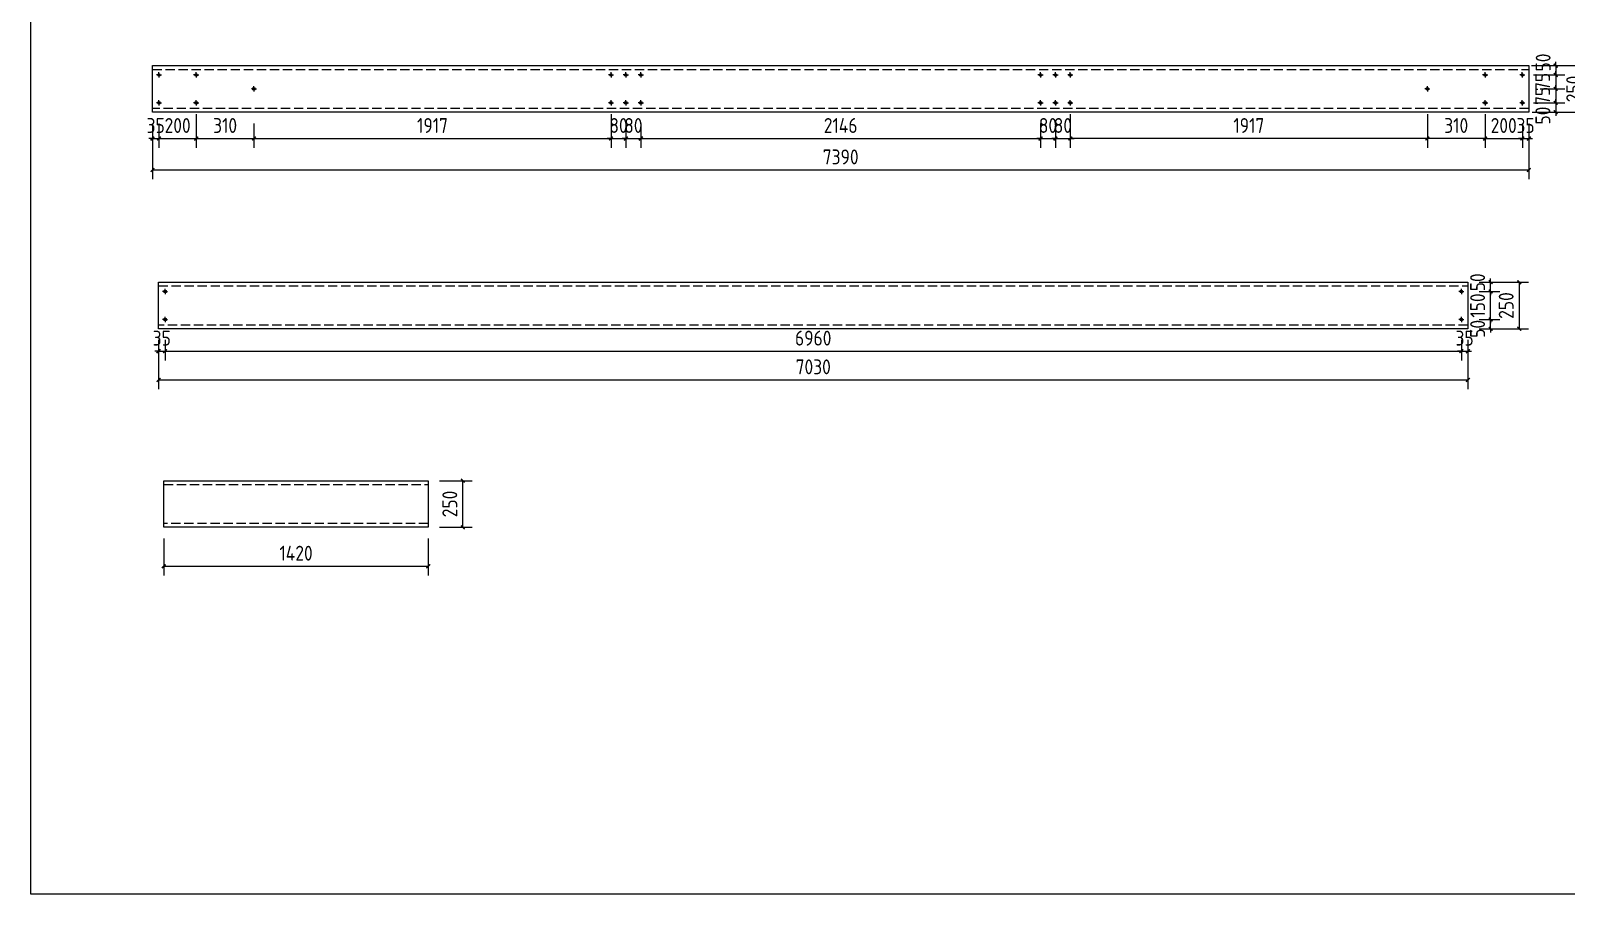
# Model space of a CAD drawing. Extents: x 810015 to 1451442, y -271755 to 145013.
# Drawn here: x 1097974 to 1139198, y -45574 to -22396 of the extents above; entities that cross this region are included whole.
import ezdxf

# ---------------------------------------------------------------- set-up
doc = ezdxf.new("R2010")
doc.units = 0
doc.header["$LTSCALE"] = 1000
doc.header["$MEASUREMENT"] = 0
doc.linetypes.add('DASH', pattern=[0.35, 0.25, -0.1])
doc.styles.get("Standard").update_dxf_attribs({"font": 'gbenor.shx', "bigfont": 'gbcbig.shx'})
doc.dimstyles.get("Standard").update_dxf_attribs({"dimscale": 100, "dimtxt": 2.5, "dimasz": 1, "dimexe": 2.5, "dimexo": 3, "dimgap": 1.5, "dimtad": 1, "dimdec": 0, "dimzin": 0, "dimdsep": 46, "dimtxsty": 'Standard', "dimblk": 'ARCHTICK', "dimcen": 0.09, "dimadec": 0, "dimazin": 0, "dimtfac": 1, "dimtdec": 0, "dimtix": 1, "dimtmove": 2, "dimatfit": 3, "dimfxl": 1, "dimtolj": 1, "dimtzin": 0, "dimarcsym": 0})

# ---------------------------------------------------------------- blocks, each defined once
blk = doc.blocks.new('_ArchTick')
at = {"color": 0, "linetype": 'ByBlock', "const_width": 0.4}
blk.add_lwpolyline([(-0.5, -0.5), (0.5, 0.5)], dxfattribs=at)
blk = doc.blocks.new('*D723')
at = {"color": 0, "lineweight": -2}
for p, q in [((1101243, -24883), (1101243, -25540)), ((1101418, -24883), (1101418, -25540)), ((1101243, -25290), (1101143, -25290)), ((1101243, -25290), (1101418, -25290)), ((1101418, -25290), (1101518, -25290))]:
    blk.add_line(p, q, dxfattribs=at)
at = {"layer": 'Defpoints', "color": 0}
for p in [(1101243, -24583), (1101418, -24583), (1101418, -25290)]:
    blk.add_point(p, dxfattribs=at)
at = {"color": 0, "lineweight": -2, "xscale": 100, "yscale": 100, "zscale": 100}
blk.add_blockref('_ArchTick', (1101243, -25290), dxfattribs=at)
at = {"color": 0, "lineweight": -2, "xscale": 100, "yscale": 100, "zscale": 100, "rotation": 180}
blk.add_blockref('_ArchTick', (1101418, -25290), dxfattribs=at)
at = {"color": 0, "insert": (1101330, -24940), "char_height": 400, "attachment_point": 5}
blk.add_mtext('\\A1;35', dxfattribs=at)
blk = doc.blocks.new('*D124')
at = {"color": 0, "lineweight": -2}
for p, q in [((1101418, -24883), (1101418, -25540)), ((1102418, -24883), (1102418, -25540)), ((1101418, -25290), (1102418, -25290))]:
    blk.add_line(p, q, dxfattribs=at)
at = {"layer": 'Defpoints', "color": 0}
for p in [(1101418, -24583), (1102418, -24583), (1102418, -25290)]:
    blk.add_point(p, dxfattribs=at)
at = {"color": 0, "lineweight": -2, "xscale": 100, "yscale": 100, "zscale": 100, "rotation": 180}
blk.add_blockref('_ArchTick', (1101418, -25290), dxfattribs=at)
at = {"color": 0, "lineweight": -2, "xscale": 100, "yscale": 100, "zscale": 100}
blk.add_blockref('_ArchTick', (1102418, -25290), dxfattribs=at)
at = {"color": 0, "insert": (1101918, -24940), "char_height": 400, "attachment_point": 5}
blk.add_mtext('\\A1;200', dxfattribs=at)
blk = doc.blocks.new('*D125')
at = {"color": 0, "lineweight": -2}
for p, q in [((1113553, -24883), (1113553, -25540)), ((1113953, -24883), (1113953, -25540)), ((1113553, -25290), (1113453, -25290)), ((1113553, -25290), (1113953, -25290)), ((1113953, -25290), (1114053, -25290))]:
    blk.add_line(p, q, dxfattribs=at)
at = {"layer": 'Defpoints', "color": 0}
for p in [(1113553, -24583), (1113953, -24583), (1113953, -25290)]:
    blk.add_point(p, dxfattribs=at)
at = {"color": 0, "lineweight": -2, "xscale": 100, "yscale": 100, "zscale": 100}
blk.add_blockref('_ArchTick', (1113553, -25290), dxfattribs=at)
at = {"color": 0, "lineweight": -2, "xscale": 100, "yscale": 100, "zscale": 100, "rotation": 180}
blk.add_blockref('_ArchTick', (1113953, -25290), dxfattribs=at)
at = {"color": 0, "insert": (1113753, -24940), "char_height": 400, "attachment_point": 5}
blk.add_mtext('\\A1;80', dxfattribs=at)
blk = doc.blocks.new('*D126')
at = {"color": 0, "lineweight": -2}
for p, q in [((1113953, -24883), (1113953, -25540)), ((1114353, -24883), (1114353, -25540)), ((1113953, -25290), (1113853, -25290)), ((1113953, -25290), (1114353, -25290)), ((1114353, -25290), (1114453, -25290))]:
    blk.add_line(p, q, dxfattribs=at)
at = {"layer": 'Defpoints', "color": 0}
for p in [(1113953, -24583), (1114353, -24583), (1114353, -25290)]:
    blk.add_point(p, dxfattribs=at)
at = {"color": 0, "lineweight": -2, "xscale": 100, "yscale": 100, "zscale": 100}
blk.add_blockref('_ArchTick', (1113953, -25290), dxfattribs=at)
at = {"color": 0, "lineweight": -2, "xscale": 100, "yscale": 100, "zscale": 100, "rotation": 180}
blk.add_blockref('_ArchTick', (1114353, -25290), dxfattribs=at)
at = {"color": 0, "insert": (1114153, -24940), "char_height": 400, "attachment_point": 5}
blk.add_mtext('\\A1;80', dxfattribs=at)
blk = doc.blocks.new('*D127')
at = {"color": 0, "lineweight": -2}
for p, q in [((1114353, -24883), (1114353, -25540)), ((1125083, -24883), (1125083, -25540)), ((1114353, -25290), (1125083, -25290))]:
    blk.add_line(p, q, dxfattribs=at)
at = {"layer": 'Defpoints', "color": 0}
for p in [(1114353, -24583), (1125083, -24583), (1125083, -25290)]:
    blk.add_point(p, dxfattribs=at)
at = {"color": 0, "lineweight": -2, "xscale": 100, "yscale": 100, "zscale": 100, "rotation": 180}
blk.add_blockref('_ArchTick', (1114353, -25290), dxfattribs=at)
at = {"color": 0, "lineweight": -2, "xscale": 100, "yscale": 100, "zscale": 100}
blk.add_blockref('_ArchTick', (1125083, -25290), dxfattribs=at)
at = {"color": 0, "insert": (1119718, -24940), "char_height": 400, "attachment_point": 5}
blk.add_mtext('\\A1;2146', dxfattribs=at)
blk = doc.blocks.new('*D128')
at = {"color": 0, "lineweight": -2}
for p, q in [((1125083, -24883), (1125083, -25540)), ((1125483, -24883), (1125483, -25540)), ((1125083, -25290), (1124983, -25290)), ((1125083, -25290), (1125483, -25290)), ((1125483, -25290), (1125583, -25290))]:
    blk.add_line(p, q, dxfattribs=at)
at = {"layer": 'Defpoints', "color": 0}
for p in [(1125083, -24583), (1125483, -24583), (1125483, -25290)]:
    blk.add_point(p, dxfattribs=at)
at = {"color": 0, "lineweight": -2, "xscale": 100, "yscale": 100, "zscale": 100}
blk.add_blockref('_ArchTick', (1125083, -25290), dxfattribs=at)
at = {"color": 0, "lineweight": -2, "xscale": 100, "yscale": 100, "zscale": 100, "rotation": 180}
blk.add_blockref('_ArchTick', (1125483, -25290), dxfattribs=at)
at = {"color": 0, "insert": (1125283, -24940), "char_height": 400, "attachment_point": 5}
blk.add_mtext('\\A1;80', dxfattribs=at)
blk = doc.blocks.new('*D129')
at = {"color": 0, "lineweight": -2}
for p, q in [((1125483, -24883), (1125483, -25540)), ((1125883, -24883), (1125883, -25540)), ((1125483, -25290), (1125383, -25290)), ((1125483, -25290), (1125883, -25290)), ((1125883, -25290), (1125983, -25290))]:
    blk.add_line(p, q, dxfattribs=at)
at = {"layer": 'Defpoints', "color": 0}
for p in [(1125483, -24583), (1125883, -24583), (1125883, -25290)]:
    blk.add_point(p, dxfattribs=at)
at = {"color": 0, "lineweight": -2, "xscale": 100, "yscale": 100, "zscale": 100}
blk.add_blockref('_ArchTick', (1125483, -25290), dxfattribs=at)
at = {"color": 0, "lineweight": -2, "xscale": 100, "yscale": 100, "zscale": 100, "rotation": 180}
blk.add_blockref('_ArchTick', (1125883, -25290), dxfattribs=at)
at = {"color": 0, "insert": (1125683, -24940), "char_height": 400, "attachment_point": 5}
blk.add_mtext('\\A1;80', dxfattribs=at)
blk = doc.blocks.new('*D130')
at = {"color": 0, "lineweight": -2}
for p, q in [((1137018, -24883), (1137018, -25540)), ((1138018, -24883), (1138018, -25540)), ((1137018, -25290), (1138018, -25290))]:
    blk.add_line(p, q, dxfattribs=at)
at = {"layer": 'Defpoints', "color": 0}
for p in [(1137018, -24583), (1138018, -24583), (1138018, -25290)]:
    blk.add_point(p, dxfattribs=at)
at = {"color": 0, "lineweight": -2, "xscale": 100, "yscale": 100, "zscale": 100, "rotation": 180}
blk.add_blockref('_ArchTick', (1137018, -25290), dxfattribs=at)
at = {"color": 0, "lineweight": -2, "xscale": 100, "yscale": 100, "zscale": 100}
blk.add_blockref('_ArchTick', (1138018, -25290), dxfattribs=at)
at = {"color": 0, "insert": (1137518, -24940), "char_height": 400, "attachment_point": 5}
blk.add_mtext('\\A1;200', dxfattribs=at)
blk = doc.blocks.new('*D724')
at = {"color": 0, "lineweight": -2}
for p, q in [((1138018, -24883), (1138018, -25540)), ((1138193, -24883), (1138193, -25540)), ((1138018, -25290), (1137918, -25290)), ((1138018, -25290), (1138193, -25290)), ((1138193, -25290), (1138293, -25290))]:
    blk.add_line(p, q, dxfattribs=at)
at = {"layer": 'Defpoints', "color": 0}
for p in [(1138018, -24583), (1138193, -24583), (1138193, -25290)]:
    blk.add_point(p, dxfattribs=at)
at = {"color": 0, "lineweight": -2, "xscale": 100, "yscale": 100, "zscale": 100}
blk.add_blockref('_ArchTick', (1138018, -25290), dxfattribs=at)
at = {"color": 0, "lineweight": -2, "xscale": 100, "yscale": 100, "zscale": 100, "rotation": 180}
blk.add_blockref('_ArchTick', (1138193, -25290), dxfattribs=at)
at = {"color": 0, "insert": (1138105, -24940), "char_height": 400, "attachment_point": 5}
blk.add_mtext('\\A1;35', dxfattribs=at)
blk = doc.blocks.new('*D725')
at = {"color": 0, "lineweight": -2}
for p, q in [((1101243, -24883), (1101243, -26383)), ((1138193, -24883), (1138193, -26383)), ((1101243, -26133), (1138193, -26133))]:
    blk.add_line(p, q, dxfattribs=at)
at = {"layer": 'Defpoints', "color": 0}
for p in [(1101243, -24583), (1138193, -24583), (1138193, -26133)]:
    blk.add_point(p, dxfattribs=at)
at = {"color": 0, "lineweight": -2, "xscale": 100, "yscale": 100, "zscale": 100, "rotation": 180}
blk.add_blockref('_ArchTick', (1101243, -26133), dxfattribs=at)
at = {"color": 0, "lineweight": -2, "xscale": 100, "yscale": 100, "zscale": 100}
blk.add_blockref('_ArchTick', (1138193, -26133), dxfattribs=at)
at = {"color": 0, "insert": (1119718, -25783), "char_height": 400, "attachment_point": 5}
blk.add_mtext('\\A1;7390', dxfattribs=at)
blk = doc.blocks.new('*D726')
at = {"color": 0, "lineweight": -2}
for p, q in [((1102418, -24633), (1102418, -25540)), ((1103968, -24883), (1103968, -25540)), ((1102418, -25290), (1103968, -25290))]:
    blk.add_line(p, q, dxfattribs=at)
at = {"layer": 'Defpoints', "color": 0}
for p in [(1102418, -24333), (1103968, -24583), (1103968, -25290)]:
    blk.add_point(p, dxfattribs=at)
at = {"color": 0, "lineweight": -2, "xscale": 100, "yscale": 100, "zscale": 100, "rotation": 180}
blk.add_blockref('_ArchTick', (1102418, -25290), dxfattribs=at)
at = {"color": 0, "lineweight": -2, "xscale": 100, "yscale": 100, "zscale": 100}
blk.add_blockref('_ArchTick', (1103968, -25290), dxfattribs=at)
at = {"color": 0, "insert": (1103193, -24940), "char_height": 400, "attachment_point": 5}
blk.add_mtext('\\A1;310', dxfattribs=at)
blk = doc.blocks.new('*D727')
at = {"color": 0, "lineweight": -2}
for p, q in [((1113553, -24633), (1113553, -25540)), ((1103968, -24883), (1103968, -25540)), ((1103968, -25290), (1113553, -25290))]:
    blk.add_line(p, q, dxfattribs=at)
at = {"layer": 'Defpoints', "color": 0}
for p in [(1103968, -24583), (1113553, -24333), (1113553, -25290)]:
    blk.add_point(p, dxfattribs=at)
at = {"color": 0, "lineweight": -2, "xscale": 100, "yscale": 100, "zscale": 100, "rotation": 180}
blk.add_blockref('_ArchTick', (1103968, -25290), dxfattribs=at)
at = {"color": 0, "lineweight": -2, "xscale": 100, "yscale": 100, "zscale": 100}
blk.add_blockref('_ArchTick', (1113553, -25290), dxfattribs=at)
at = {"color": 0, "insert": (1108760, -24940), "char_height": 400, "attachment_point": 5}
blk.add_mtext('\\A1;1917', dxfattribs=at)
blk = doc.blocks.new('*D728')
at = {"color": 0, "lineweight": -2}
for p, q in [((1135468, -24633), (1135468, -25540)), ((1137018, -24633), (1137018, -25540)), ((1137018, -25290), (1135468, -25290))]:
    blk.add_line(p, q, dxfattribs=at)
at = {"layer": 'Defpoints', "color": 0}
for p in [(1135468, -24333), (1137018, -24333), (1135468, -25290)]:
    blk.add_point(p, dxfattribs=at)
at = {"color": 0, "lineweight": -2, "xscale": 100, "yscale": 100, "zscale": 100, "rotation": 180}
blk.add_blockref('_ArchTick', (1135468, -25290), dxfattribs=at)
at = {"color": 0, "lineweight": -2, "xscale": 100, "yscale": 100, "zscale": 100}
blk.add_blockref('_ArchTick', (1137018, -25290), dxfattribs=at)
at = {"color": 0, "insert": (1136243, -24940), "char_height": 400, "attachment_point": 5}
blk.add_mtext('\\A1;310', dxfattribs=at)
blk = doc.blocks.new('*D729')
at = {"color": 0, "lineweight": -2}
for p, q in [((1125883, -24633), (1125883, -25540)), ((1135468, -24633), (1135468, -25540)), ((1135468, -25290), (1125883, -25290))]:
    blk.add_line(p, q, dxfattribs=at)
at = {"layer": 'Defpoints', "color": 0}
for p in [(1125883, -24333), (1135468, -24333), (1125883, -25290)]:
    blk.add_point(p, dxfattribs=at)
at = {"color": 0, "lineweight": -2, "xscale": 100, "yscale": 100, "zscale": 100, "rotation": 180}
blk.add_blockref('_ArchTick', (1125883, -25290), dxfattribs=at)
at = {"color": 0, "lineweight": -2, "xscale": 100, "yscale": 100, "zscale": 100}
blk.add_blockref('_ArchTick', (1135468, -25290), dxfattribs=at)
at = {"color": 0, "insert": (1130675, -24940), "char_height": 400, "attachment_point": 5}
blk.add_mtext('\\A1;1917', dxfattribs=at)
blk = doc.blocks.new('*D730')
at = {"color": 0, "lineweight": -2}
for p, q in [((1138493, -23333), (1139163, -23333)), ((1138913, -23333), (1138913, -23233)), ((1138913, -23333), (1138913, -23583)), ((1138318, -23583), (1139163, -23583)), ((1138913, -23583), (1138913, -23683))]:
    blk.add_line(p, q, dxfattribs=at)
at = {"layer": 'Defpoints', "color": 0}
for p in [(1138193, -23333), (1138018, -23583), (1138913, -23583)]:
    blk.add_point(p, dxfattribs=at)
at = {"color": 0, "lineweight": -2, "xscale": 100, "yscale": 100, "zscale": 100}
for p, rotation in [((1138913, -23333), 270), ((1138913, -23583), 90)]:
    blk.add_blockref('_ArchTick', p, dxfattribs=dict(at, rotation=rotation))
at = {"color": 0, "insert": (1138577, -23249), "char_height": 400, "attachment_point": 5, "rotation": 90}
blk.add_mtext('\\A1;50', dxfattribs=at)
blk = doc.blocks.new('*D731')
at = {"color": 0, "lineweight": -2}
for p, q in [((1138913, -23583), (1138913, -23483)), ((1138318, -23583), (1139163, -23583)), ((1138913, -23583), (1138913, -23958)), ((1138493, -23958), (1139163, -23958)), ((1138913, -23958), (1138913, -24058))]:
    blk.add_line(p, q, dxfattribs=at)
at = {"layer": 'Defpoints', "color": 0}
for p in [(1138018, -23583), (1138193, -23958), (1138913, -23958)]:
    blk.add_point(p, dxfattribs=at)
at = {"color": 0, "lineweight": -2, "xscale": 100, "yscale": 100, "zscale": 100}
for p, rotation in [((1138913, -23583), 270), ((1138913, -23958), 90)]:
    blk.add_blockref('_ArchTick', p, dxfattribs=dict(at, rotation=rotation))
at = {"color": 0, "insert": (1138563, -23770), "char_height": 400, "attachment_point": 5, "rotation": 90}
blk.add_mtext('\\A1;75', dxfattribs=at)
blk = doc.blocks.new('*D732')
at = {"color": 0, "lineweight": -2}
for p, q in [((1138913, -23958), (1138913, -23858)), ((1138493, -23958), (1139163, -23958)), ((1138913, -23958), (1138913, -24333)), ((1138318, -24333), (1139163, -24333)), ((1138913, -24333), (1138913, -24433))]:
    blk.add_line(p, q, dxfattribs=at)
at = {"layer": 'Defpoints', "color": 0}
for p in [(1138193, -23958), (1138018, -24333), (1138913, -24333)]:
    blk.add_point(p, dxfattribs=at)
at = {"color": 0, "lineweight": -2, "xscale": 100, "yscale": 100, "zscale": 100}
for p, rotation in [((1138913, -23958), 270), ((1138913, -24333), 90)]:
    blk.add_blockref('_ArchTick', p, dxfattribs=dict(at, rotation=rotation))
at = {"color": 0, "insert": (1138563, -24145), "char_height": 400, "attachment_point": 5, "rotation": 90}
blk.add_mtext('\\A1;75', dxfattribs=at)
blk = doc.blocks.new('*D733')
at = {"color": 0, "lineweight": -2}
for p, q in [((1138913, -24333), (1138913, -24233)), ((1138318, -24333), (1139163, -24333)), ((1138493, -24583), (1139163, -24583)), ((1138913, -24333), (1138913, -24583)), ((1138913, -24583), (1138913, -24683))]:
    blk.add_line(p, q, dxfattribs=at)
at = {"layer": 'Defpoints', "color": 0}
for p in [(1138018, -24333), (1138193, -24583), (1138913, -24583)]:
    blk.add_point(p, dxfattribs=at)
at = {"color": 0, "lineweight": -2, "xscale": 100, "yscale": 100, "zscale": 100}
for p, rotation in [((1138913, -24333), 270), ((1138913, -24583), 90)]:
    blk.add_blockref('_ArchTick', p, dxfattribs=dict(at, rotation=rotation))
at = {"color": 0, "insert": (1138569, -24673), "char_height": 400, "attachment_point": 5, "rotation": 90}
blk.add_mtext('\\A1;50', dxfattribs=at)
blk = doc.blocks.new('*D131')
at = {"color": 0, "lineweight": -2}
for p, q in [((1138266, -23333), (1139996, -23333)), ((1139746, -23333), (1139746, -24583)), ((1138281, -24583), (1139996, -24583))]:
    blk.add_line(p, q, dxfattribs=at)
at = {"layer": 'Defpoints', "color": 0}
for p in [(1137966, -23333), (1137981, -24583), (1139746, -24583)]:
    blk.add_point(p, dxfattribs=at)
at = {"color": 0, "lineweight": -2, "xscale": 100, "yscale": 100, "zscale": 100}
for p, rotation in [((1139746, -23333), 90), ((1139746, -24583), 270)]:
    blk.add_blockref('_ArchTick', p, dxfattribs=dict(at, rotation=rotation))
at = {"color": 0, "insert": (1139396, -23958), "char_height": 400, "attachment_point": 5, "rotation": 90}
blk.add_mtext('\\A1;250', dxfattribs=at)
blk = doc.blocks.new('*D734')
at = {"color": 0, "lineweight": -2}
for p, q in [((1101547, -36023), (1101547, -37019)), ((1108647, -36023), (1108647, -37019)), ((1101547, -36769), (1108647, -36769))]:
    blk.add_line(p, q, dxfattribs=at)
at = {"layer": 'Defpoints', "color": 0}
for p in [(1101547, -35723), (1108647, -35723), (1108647, -36769)]:
    blk.add_point(p, dxfattribs=at)
at = {"color": 0, "lineweight": -2, "xscale": 100, "yscale": 100, "zscale": 100, "rotation": 180}
blk.add_blockref('_ArchTick', (1101547, -36769), dxfattribs=at)
at = {"color": 0, "lineweight": -2, "xscale": 100, "yscale": 100, "zscale": 100}
blk.add_blockref('_ArchTick', (1108647, -36769), dxfattribs=at)
at = {"color": 0, "insert": (1105097, -36419), "char_height": 400, "attachment_point": 5}
blk.add_mtext('\\A1;1420', dxfattribs=at)
blk = doc.blocks.new('*D735')
at = {"color": 0, "lineweight": -2}
for p, q in [((1108947, -34473), (1109825, -34473)), ((1109575, -35723), (1109575, -34473)), ((1108947, -35723), (1109825, -35723))]:
    blk.add_line(p, q, dxfattribs=at)
at = {"layer": 'Defpoints', "color": 0}
for p in [(1108647, -34473), (1109575, -34473), (1108647, -35723)]:
    blk.add_point(p, dxfattribs=at)
at = {"color": 0, "lineweight": -2, "xscale": 100, "yscale": 100, "zscale": 100}
for p, rotation in [((1109575, -34473), 90), ((1109575, -35723), 270)]:
    blk.add_blockref('_ArchTick', p, dxfattribs=dict(at, rotation=rotation))
at = {"color": 0, "insert": (1109225, -35098), "char_height": 400, "attachment_point": 5, "rotation": 90}
blk.add_mtext('\\A1;250', dxfattribs=at)
blk = doc.blocks.new('*D140')
at = {"color": 0, "lineweight": -2}
for p, q in [((1137167, -30147), (1137167, -30047)), ((1136856, -30147), (1137417, -30147)), ((1136856, -30397), (1137417, -30397)), ((1137167, -30397), (1137167, -30147)), ((1137167, -30397), (1137167, -30497))]:
    blk.add_line(p, q, dxfattribs=at)
at = {"layer": 'Defpoints', "color": 0}
for p in [(1136556, -30147), (1136556, -30397), (1137167, -30147)]:
    blk.add_point(p, dxfattribs=at)
at = {"color": 0, "lineweight": -2, "xscale": 100, "yscale": 100, "zscale": 100}
for p, rotation in [((1137167, -30147), 270), ((1137167, -30397), 90)]:
    blk.add_blockref('_ArchTick', p, dxfattribs=dict(at, rotation=rotation))
at = {"color": 0, "insert": (1136817, -30398), "char_height": 400, "attachment_point": 5, "rotation": 90}
blk.add_mtext('\\A1;50', dxfattribs=at)
blk = doc.blocks.new('*D141')
at = {"color": 0, "lineweight": -2}
for p, q in [((1136856, -29397), (1137417, -29397)), ((1137167, -29397), (1137167, -29297)), ((1137167, -30147), (1137167, -29397)), ((1136856, -30147), (1137417, -30147)), ((1137167, -30147), (1137167, -30247))]:
    blk.add_line(p, q, dxfattribs=at)
at = {"layer": 'Defpoints', "color": 0}
for p in [(1136556, -29397), (1137167, -29397), (1136556, -30147)]:
    blk.add_point(p, dxfattribs=at)
at = {"color": 0, "lineweight": -2, "xscale": 100, "yscale": 100, "zscale": 100}
for p, rotation in [((1137167, -29397), 270), ((1137167, -30147), 90)]:
    blk.add_blockref('_ArchTick', p, dxfattribs=dict(at, rotation=rotation))
at = {"color": 0, "insert": (1136817, -29772), "char_height": 400, "attachment_point": 5, "rotation": 90}
blk.add_mtext('\\A1;150', dxfattribs=at)
blk = doc.blocks.new('*D737')
at = {"color": 0, "lineweight": -2}
for p, q in [((1136856, -29147), (1137417, -29147)), ((1137167, -29147), (1137167, -29047)), ((1137167, -29397), (1137167, -29147)), ((1136856, -29397), (1137417, -29397)), ((1137167, -29397), (1137167, -29497))]:
    blk.add_line(p, q, dxfattribs=at)
at = {"layer": 'Defpoints', "color": 0}
for p in [(1136556, -29147), (1137167, -29147), (1136556, -29397)]:
    blk.add_point(p, dxfattribs=at)
at = {"color": 0, "lineweight": -2, "xscale": 100, "yscale": 100, "zscale": 100}
for p, rotation in [((1137167, -29147), 270), ((1137167, -29397), 90)]:
    blk.add_blockref('_ArchTick', p, dxfattribs=dict(at, rotation=rotation))
at = {"color": 0, "insert": (1136817, -29149), "char_height": 400, "attachment_point": 5, "rotation": 90}
blk.add_mtext('\\A1;50', dxfattribs=at)
blk = doc.blocks.new('*D142')
at = {"color": 0, "lineweight": -2}
for p, q in [((1136856, -29147), (1138184, -29147)), ((1137934, -29147), (1137934, -30397)), ((1136856, -30397), (1138184, -30397))]:
    blk.add_line(p, q, dxfattribs=at)
at = {"layer": 'Defpoints', "color": 0}
for p in [(1136556, -29147), (1136556, -30397), (1137934, -30397)]:
    blk.add_point(p, dxfattribs=at)
at = {"color": 0, "lineweight": -2, "xscale": 100, "yscale": 100, "zscale": 100}
for p, rotation in [((1137934, -29147), 90), ((1137934, -30397), 270)]:
    blk.add_blockref('_ArchTick', p, dxfattribs=dict(at, rotation=rotation))
at = {"color": 0, "insert": (1137584, -29772), "char_height": 400, "attachment_point": 5, "rotation": 90}
blk.add_mtext('\\A1;250', dxfattribs=at)
blk = doc.blocks.new('*D738')
at = {"color": 0, "lineweight": -2}
for p, q in [((1101406, -30695), (1101406, -31247)), ((1101581, -30695), (1101581, -31247)), ((1101406, -30997), (1101306, -30997)), ((1101406, -30997), (1101581, -30997)), ((1101581, -30997), (1101681, -30997))]:
    blk.add_line(p, q, dxfattribs=at)
at = {"layer": 'Defpoints', "color": 0}
for p in [(1101406, -30395), (1101581, -30395), (1101581, -30997)]:
    blk.add_point(p, dxfattribs=at)
at = {"color": 0, "lineweight": -2, "xscale": 100, "yscale": 100, "zscale": 100}
blk.add_blockref('_ArchTick', (1101406, -30997), dxfattribs=at)
at = {"color": 0, "lineweight": -2, "xscale": 100, "yscale": 100, "zscale": 100, "rotation": 180}
blk.add_blockref('_ArchTick', (1101581, -30997), dxfattribs=at)
at = {"color": 0, "insert": (1101493, -30647), "char_height": 400, "attachment_point": 5}
blk.add_mtext('\\A1;35', dxfattribs=at)
blk = doc.blocks.new('*D143')
at = {"color": 0, "lineweight": -2}
for p, q in [((1101581, -30695), (1101581, -31247)), ((1136381, -30697), (1136381, -31247)), ((1101581, -30997), (1136381, -30997))]:
    blk.add_line(p, q, dxfattribs=at)
at = {"layer": 'Defpoints', "color": 0}
for p in [(1101581, -30395), (1136381, -30397), (1136381, -30997)]:
    blk.add_point(p, dxfattribs=at)
at = {"color": 0, "lineweight": -2, "xscale": 100, "yscale": 100, "zscale": 100, "rotation": 180}
blk.add_blockref('_ArchTick', (1101581, -30997), dxfattribs=at)
at = {"color": 0, "lineweight": -2, "xscale": 100, "yscale": 100, "zscale": 100}
blk.add_blockref('_ArchTick', (1136381, -30997), dxfattribs=at)
at = {"color": 0, "insert": (1118981, -30647), "char_height": 400, "attachment_point": 5}
blk.add_mtext('\\A1;6960', dxfattribs=at)
blk = doc.blocks.new('*D144')
at = {"color": 0, "lineweight": -2}
for p, q in [((1136381, -30697), (1136381, -31247)), ((1136556, -30697), (1136556, -31247)), ((1136381, -30997), (1136281, -30997)), ((1136381, -30997), (1136556, -30997)), ((1136556, -30997), (1136656, -30997))]:
    blk.add_line(p, q, dxfattribs=at)
at = {"layer": 'Defpoints', "color": 0}
for p in [(1136381, -30397), (1136556, -30397), (1136556, -30997)]:
    blk.add_point(p, dxfattribs=at)
at = {"color": 0, "lineweight": -2, "xscale": 100, "yscale": 100, "zscale": 100}
blk.add_blockref('_ArchTick', (1136381, -30997), dxfattribs=at)
at = {"color": 0, "lineweight": -2, "xscale": 100, "yscale": 100, "zscale": 100, "rotation": 180}
blk.add_blockref('_ArchTick', (1136556, -30997), dxfattribs=at)
at = {"color": 0, "insert": (1136468, -30647), "char_height": 400, "attachment_point": 5}
blk.add_mtext('\\A1;35', dxfattribs=at)
blk = doc.blocks.new('*D739')
at = {"color": 0, "lineweight": -2}
for p, q in [((1101406, -30695), (1101406, -32017)), ((1136556, -30697), (1136556, -32018)), ((1101406, -31767), (1136556, -31768))]:
    blk.add_line(p, q, dxfattribs=at)
at = {"layer": 'Defpoints', "color": 0}
for p in [(1101406, -30395), (1136556, -30397), (1136556, -31768)]:
    blk.add_point(p, dxfattribs=at)
at = {"color": 0, "lineweight": -2, "xscale": 100, "yscale": 100, "zscale": 100}
for p, rotation in [((1101406, -31767), 179.997533199415), ((1136556, -31768), 359.9975331994151)]:
    blk.add_blockref('_ArchTick', p, dxfattribs=dict(at, rotation=rotation))
at = {"color": 0, "insert": (1118981, -31418), "char_height": 400, "attachment_point": 5, "rotation": 359.9975}
blk.add_mtext('\\A1;7030', dxfattribs=at)

msp = doc.modelspace()

# ---------------------------------------------------------------- linework, layer by layer
for p, q in [((1101242.6, -23332.9), (1138192.6, -23332.9)), ((1101242.6, -24582.9), (1101242.6, -23332.9)), ((1138192.6, -23332.9), (1138192.6, -24582.9)), ((1138192.6, -24582.9), (1101242.6, -24582.9)), ((1101405.6, -29145.4), (1136555.6, -29146.9)), ((1101405.6, -30395.4), (1101405.6, -29145.4)), ((1136555.6, -29146.9), (1136555.6, -30396.9)), ((1136555.6, -30396.9), (1101405.6, -30395.4)), ((1101547.3, -34473.4), (1108647.3, -34473.4)), ((1101547.3, -35723.4), (1101547.3, -34473.4)), ((1108647.3, -34473.4), (1108647.3, -35723.4)), ((1108647.3, -35723.4), (1101547.3, -35723.4))]:
    msp.add_line(p, q)
at = {"linetype": 'DASH'}
for p, q in [((1101242.6, -23432.9), (1138192.6, -23432.9)), ((1138192.6, -24482.9), (1101242.6, -24482.9)), ((1101405.6, -29245.4), (1136555.6, -29246.9)), ((1136555.6, -30296.9), (1101405.6, -30295.4)), ((1101547.3, -34573.4), (1108647.3, -34573.4)), ((1108647.3, -35623.4), (1101547.3, -35623.4))]:
    msp.add_line(p, q, dxfattribs=at)
at = {"color": 2}
for p, q in [((1101417.6, -23582.9), (1101347.6, -23582.9)), ((1101417.6, -23582.9), (1101417.6, -23512.9)), ((1101417.6, -23582.9), (1101487.6, -23582.9)), ((1101417.6, -23582.9), (1101417.6, -23652.9)), ((1102417.6, -23582.9), (1102347.6, -23582.9)), ((1102417.6, -23582.9), (1102417.6, -23512.9)), ((1102417.6, -23582.9), (1102487.6, -23582.9)), ((1102417.6, -23582.9), (1102417.6, -23652.9)), ((1103967.5, -23957.9), (1103967.5, -23887.9)), ((1113552.6, -23582.9), (1113482.6, -23582.9)), ((1113552.6, -23582.9), (1113552.6, -23512.9)), ((1113552.6, -23582.9), (1113622.6, -23582.9)), ((1113552.6, -23582.9), (1113552.6, -23652.9)), ((1113952.6, -23582.9), (1113882.6, -23582.9)), ((1113952.6, -23582.9), (1113952.6, -23512.9)), ((1113952.6, -23582.9), (1114022.6, -23582.9)), ((1113952.6, -23582.9), (1113952.6, -23652.9)), ((1114352.6, -23582.9), (1114282.6, -23582.9)), ((1114352.6, -23582.9), (1114352.6, -23512.9)), ((1114352.6, -23582.9), (1114422.6, -23582.9)), ((1114352.6, -23582.9), (1114352.6, -23652.9)), ((1125082.6, -23582.9), (1125012.6, -23582.9)), ((1125082.6, -23582.9), (1125082.6, -23512.9)), ((1125082.6, -23582.9), (1125152.6, -23582.9)), ((1125082.6, -23582.9), (1125082.6, -23652.9)), ((1125482.6, -23582.9), (1125412.6, -23582.9)), ((1125482.6, -23582.9), (1125482.6, -23512.9)), ((1125482.6, -23582.9), (1125552.6, -23582.9)), ((1125482.6, -23582.9), (1125482.6, -23652.9)), ((1125882.6, -23582.9), (1125812.6, -23582.9)), ((1125882.6, -23582.9), (1125882.6, -23512.9)), ((1125882.6, -23582.9), (1125952.6, -23582.9)), ((1125882.6, -23582.9), (1125882.6, -23652.9)), ((1135467.5, -23957.9), (1135467.5, -23887.9)), ((1137017.6, -23582.9), (1136947.6, -23582.9)), ((1137017.6, -23582.9), (1137017.6, -23512.9)), ((1137017.6, -23582.9), (1137087.6, -23582.9)), ((1137017.6, -23582.9), (1137017.6, -23652.9)), ((1138017.6, -23582.9), (1137947.6, -23582.9)), ((1138017.6, -23582.9), (1138017.6, -23512.9)), ((1138017.6, -23582.9), (1138087.6, -23582.9)), ((1138017.6, -23582.9), (1138017.6, -23652.9)), ((1101417.6, -24332.9), (1101417.6, -24262.9)), ((1102417.6, -24332.9), (1102417.6, -24262.9)), ((1103967.6, -23957.9), (1103897.6, -23957.9)), ((1103967.6, -23957.9), (1104037.6, -23957.9)), ((1103967.6, -23957.9), (1103967.6, -24027.9)), ((1113552.6, -24332.9), (1113552.6, -24262.9)), ((1113952.6, -24332.9), (1113952.6, -24262.9)), ((1114352.6, -24332.9), (1114352.6, -24262.9)), ((1125082.6, -24332.9), (1125082.6, -24262.9)), ((1125482.6, -24332.9), (1125482.6, -24262.9)), ((1125882.6, -24332.9), (1125882.6, -24262.9)), ((1135467.6, -23957.9), (1135397.6, -23957.9)), ((1135467.6, -23957.9), (1135537.6, -23957.9)), ((1135467.6, -23957.9), (1135467.6, -24027.9)), ((1137017.6, -24332.9), (1137017.6, -24262.9)), ((1138017.6, -24332.9), (1138017.6, -24262.9)), ((1101417.6, -24332.9), (1101347.6, -24332.9)), ((1101417.6, -24332.9), (1101487.6, -24332.9)), ((1101417.6, -24332.9), (1101417.6, -24402.9)), ((1102417.6, -24332.9), (1102347.6, -24332.9)), ((1102417.6, -24332.9), (1102487.6, -24332.9)), ((1102417.6, -24332.9), (1102417.6, -24402.9)), ((1113552.6, -24332.9), (1113482.6, -24332.9)), ((1113552.6, -24332.9), (1113622.6, -24332.9)), ((1113552.6, -24332.9), (1113552.6, -24402.9)), ((1113952.6, -24332.9), (1113882.6, -24332.9)), ((1113952.6, -24332.9), (1114022.6, -24332.9)), ((1113952.6, -24332.9), (1113952.6, -24402.9)), ((1114352.6, -24332.9), (1114282.6, -24332.9)), ((1114352.6, -24332.9), (1114422.6, -24332.9)), ((1114352.6, -24332.9), (1114352.6, -24402.9)), ((1125082.6, -24332.9), (1125012.6, -24332.9)), ((1125082.6, -24332.9), (1125152.6, -24332.9)), ((1125082.6, -24332.9), (1125082.6, -24402.9)), ((1125482.6, -24332.9), (1125412.6, -24332.9)), ((1125482.6, -24332.9), (1125552.6, -24332.9)), ((1125482.6, -24332.9), (1125482.6, -24402.9)), ((1125882.6, -24332.9), (1125812.6, -24332.9)), ((1125882.6, -24332.9), (1125952.6, -24332.9)), ((1125882.6, -24332.9), (1125882.6, -24402.9)), ((1137017.6, -24332.9), (1136947.6, -24332.9)), ((1137017.6, -24332.9), (1137087.6, -24332.9)), ((1137017.6, -24332.9), (1137017.6, -24402.9)), ((1138017.6, -24332.9), (1137947.6, -24332.9)), ((1138017.6, -24332.9), (1138087.6, -24332.9)), ((1138017.6, -24332.9), (1138017.6, -24402.9)), ((1101580.6, -29395.4), (1101510.6, -29395.4)), ((1101580.5, -29395.4), (1101580.5, -29325.4)), ((1101580.6, -29395.4), (1101650.6, -29395.4)), ((1101580.6, -29395.4), (1101580.6, -29465.4)), ((1136380.6, -29396.9), (1136310.6, -29396.9)), ((1136380.5, -29396.9), (1136380.5, -29326.9)), ((1136380.6, -29396.9), (1136450.6, -29396.9)), ((1136380.6, -29396.9), (1136380.6, -29466.9)), ((1101580.5, -30145.4), (1101580.5, -30075.4)), ((1136380.5, -30146.9), (1136380.5, -30076.9)), ((1101580.6, -30145.4), (1101510.6, -30145.4)), ((1101580.6, -30145.4), (1101650.6, -30145.4)), ((1101580.6, -30145.4), (1101580.6, -30215.4)), ((1136380.6, -30146.9), (1136310.6, -30146.9)), ((1136380.6, -30146.9), (1136450.6, -30146.9)), ((1136380.6, -30146.9), (1136380.6, -30216.9))]:
    msp.add_line(p, q, dxfattribs=at)
msp.add_lwpolyline([(1097974.1, -14074.1), (1142524.1, -14074.1), (1142524.1, -45574.1), (1097974.1, -45574.1)], close=True)
for centre in [(1101417.6, -23582.9), (1102417.6, -23582.9), (1113552.6, -23582.9), (1113952.6, -23582.9), (1114352.6, -23582.9), (1125082.6, -23582.9), (1125482.6, -23582.9), (1125882.6, -23582.9), (1137017.6, -23582.9), (1138017.6, -23582.9), (1101417.6, -24332.9), (1102417.6, -24332.9), (1103967.6, -23957.9), (1113552.6, -24332.9), (1113952.6, -24332.9), (1114352.6, -24332.9), (1125082.6, -24332.9), (1125482.6, -24332.9), (1125882.6, -24332.9), (1135467.6, -23957.9), (1137017.6, -24332.9), (1138017.6, -24332.9), (1101580.6, -29395.4), (1136380.6, -29396.9), (1101580.6, -30145.4), (1136380.6, -30146.9)]:
    msp.add_circle(centre, 35)

# ---------------------------------------------------------------- dimensions: what is measured, and where the dimension line sits
at = {"color": 3}
for base, p1, p2, picture, middle in [((1138912.5, -23582.9), (1138192.6, -23332.9), (1138017.6, -23582.9), '*D730', (1138577.3, -23249.5)), ((1138912.5, -24582.9), (1138017.6, -24332.9), (1138192.6, -24582.9), '*D733', (1138568.8, -24672.8)), ((1137166.8, -29146.9), (1136555.6, -29396.9), (1136555.6, -29146.9), '*D737', (1136816.8, -29149)), ((1137166.8, -30146.9), (1136555.6, -30396.9), (1136555.6, -30146.9), '*D140', (1136816.8, -30398.1))]:
    dim = msp.add_linear_dim(base=base, p1=p1, p2=p2, angle=90, dimstyle='Standard', override={"dimtxt": 4, "dimlfac": 0.2}, dxfattribs=at)
    dim.commit()
    dim.dimension.update_dxf_attribs({"geometry": picture, "text_midpoint": middle, "dimtype": 160})
for base, p1, p2, picture, middle in [((1139746.2, -24582.9), (1137966, -23332.9), (1137981.2, -24582.9), '*D131', (1139396.2, -23957.9)), ((1138912.5, -23957.9), (1138017.6, -23582.9), (1138192.6, -23957.9), '*D731', (1138562.5, -23770.4)), ((1138912.5, -24332.9), (1138192.6, -23957.9), (1138017.6, -24332.9), '*D732', (1138562.5, -24145.4)), ((1137934.3, -30396.9), (1136555.6, -29146.9), (1136555.6, -30396.9), '*D142', (1137584.3, -29771.9)), ((1137166.8, -29396.9), (1136555.6, -30146.9), (1136555.6, -29396.9), '*D141', (1136816.8, -29771.9))]:
    dim = msp.add_linear_dim(base=base, p1=p1, p2=p2, angle=90, dimstyle='Standard', override={"dimtxt": 4, "dimlfac": 0.2}, dxfattribs=at)
    dim.commit()
    dim.dimension.update_dxf_attribs({"geometry": picture, "text_midpoint": middle})
for base, p1, p2, picture, middle in [((1101417.6, -25289.5), (1101242.6, -24582.9), (1101417.6, -24582.9), '*D723', (1101330.1, -24939.5)), ((1138192.6, -26132.7), (1101242.6, -24582.9), (1138192.6, -24582.9), '*D725', (1119717.6, -25782.7)), ((1102417.6, -25289.5), (1101417.6, -24582.9), (1102417.6, -24582.9), '*D124', (1101917.6, -24939.5)), ((1103967.6, -25289.5), (1102417.6, -24332.9), (1103967.6, -24582.9), '*D726', (1103192.6, -24939.5)), ((1113552.6, -25289.5), (1103967.6, -24582.9), (1113552.6, -24332.9), '*D727', (1108760.1, -24939.5)), ((1113952.6, -25289.5), (1113552.6, -24582.9), (1113952.6, -24582.9), '*D125', (1113752.6, -24939.5)), ((1114352.6, -25289.5), (1113952.6, -24582.9), (1114352.6, -24582.9), '*D126', (1114152.6, -24939.5)), ((1125082.6, -25289.5), (1114352.6, -24582.9), (1125082.6, -24582.9), '*D127', (1119717.6, -24939.5)), ((1125482.6, -25289.5), (1125082.6, -24582.9), (1125482.6, -24582.9), '*D128', (1125282.6, -24939.5)), ((1125882.6, -25289.5), (1125482.6, -24582.9), (1125882.6, -24582.9), '*D129', (1125682.6, -24939.5)), ((1125882.6, -25289.5), (1135467.6, -24332.9), (1125882.6, -24332.9), '*D729', (1130675.1, -24939.5)), ((1135467.6, -25289.5), (1137017.6, -24332.9), (1135467.6, -24332.9), '*D728', (1136242.6, -24939.5)), ((1138017.6, -25289.5), (1137017.6, -24582.9), (1138017.6, -24582.9), '*D130', (1137517.6, -24939.5)), ((1138192.6, -25289.5), (1138017.6, -24582.9), (1138192.6, -24582.9), '*D724', (1138105.1, -24939.5)), ((1101580.6, -30996.7), (1101405.6, -30395.4), (1101580.6, -30395.4), '*D738', (1101493.1, -30646.7)), ((1136380.6, -30996.7), (1101580.6, -30395.4), (1136380.6, -30396.9), '*D143', (1118980.6, -30646.7)), ((1136555.6, -30996.7), (1136380.6, -30396.9), (1136555.6, -30396.9), '*D144', (1136468.1, -30646.7))]:
    dim = msp.add_linear_dim(base=base, p1=p1, p2=p2, dimstyle='Standard', override={"dimtxt": 4, "dimlfac": 0.2}, dxfattribs=at)
    dim.commit()
    dim.dimension.update_dxf_attribs({"geometry": picture, "text_midpoint": middle})
for p1, p2, distance, picture, middle in [((1101405.6, -30395.4), (1136555.6, -30396.9), -1371.4, '*D739', (1118980.6, -31417.6)), ((1108647.3, -35723.4), (1108647.3, -34473.4), -927.2, '*D735', (1109224.5, -35098.4)), ((1101547.3, -35723.4), (1108647.3, -35723.4), -1045.7, '*D734', (1105097.3, -36419.2))]:
    dim = msp.add_aligned_dim(p1=p1, p2=p2, distance=distance, dimstyle='Standard', override={"dimtxt": 4, "dimlfac": 0.2}, dxfattribs=at)
    dim.commit()
    dim.dimension.update_dxf_attribs({"geometry": picture, "text_midpoint": middle})

doc.saveas('drawing.dxf')
